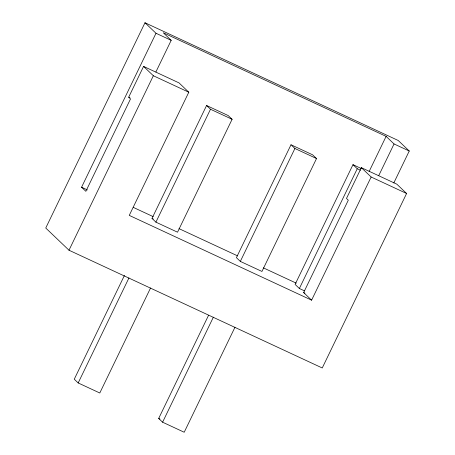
<?xml version="1.0" encoding="UTF-8"?>
<svg xmlns="http://www.w3.org/2000/svg" width="455" height="455" viewBox="0 0 455 455"><rect width="100%" height="100%" fill="white"/><g stroke="black" fill="none" stroke-linecap="round" stroke-linejoin="round"><path stroke-width="0.68" d="M393.808 182.956L409.25 151.014L398.239 140.498L144.986 22.75L45.75 228.029L68.995 250.227L322.248 367.976L406.599 193.489L396.823 184.156L361.367 167.673L346.483 198.465L348.302 200.2L303.65 292.576L311.601 300.169L371.143 177.006L361.367 167.673M311.601 300.169L129.26 215.391L188.802 92.228L179.031 82.895L143.575 66.407L128.691 97.199L130.511 98.94L85.853 191.316L81.57 187.227L155.997 33.266L144.986 22.75M68.995 250.227L153.346 75.74L143.575 66.407M155.877 72.009L171.194 40.33L163.254 32.749L386.113 136.369L394.053 143.951L409.25 151.014M124.425 275.463L74.267 379.214L78.18 382.951L99.793 393.001L150.565 287.975M152.004 218.411L206.581 105.509L228.194 115.559L232.107 119.295L177.53 232.198L155.917 222.154L152.004 218.411L153.272 219.003M78.18 382.951L128.953 277.925M155.917 222.154L210.494 109.246L206.581 105.509M234.979 327.225L184.207 432.25L162.6 422.2L158.681 418.463L208.532 315.349M291.001 144.758L236.418 257.661L240.331 261.403L261.943 271.447L316.526 158.545L312.608 154.808L291.001 144.758L294.914 148.495L316.526 158.545M162.6 422.2L213.372 317.175M240.331 261.403L294.914 148.495M361.219 168.492L352.989 164.664L295.096 284.415L299.367 288.487L304.526 290.887M299.367 288.487L357.255 168.742L352.989 164.664M369.13 171.501L386.113 136.369M378.736 175.63L394.053 143.951M155.997 33.266L171.194 40.33M357.255 168.742L360.417 170.215M153.346 75.74L188.802 92.228M371.143 177.006L406.599 193.489M210.494 109.246L232.107 119.295M128.691 97.199L129.976 97.802M133.269 207.372L153.238 216.654M179.003 228.637L237.618 255.886M263.382 267.864L296.228 283.141M81.57 187.227L87.371 189.923M303.65 292.576L304.935 293.179M158.681 418.463L159.955 419.055"/></g></svg>
